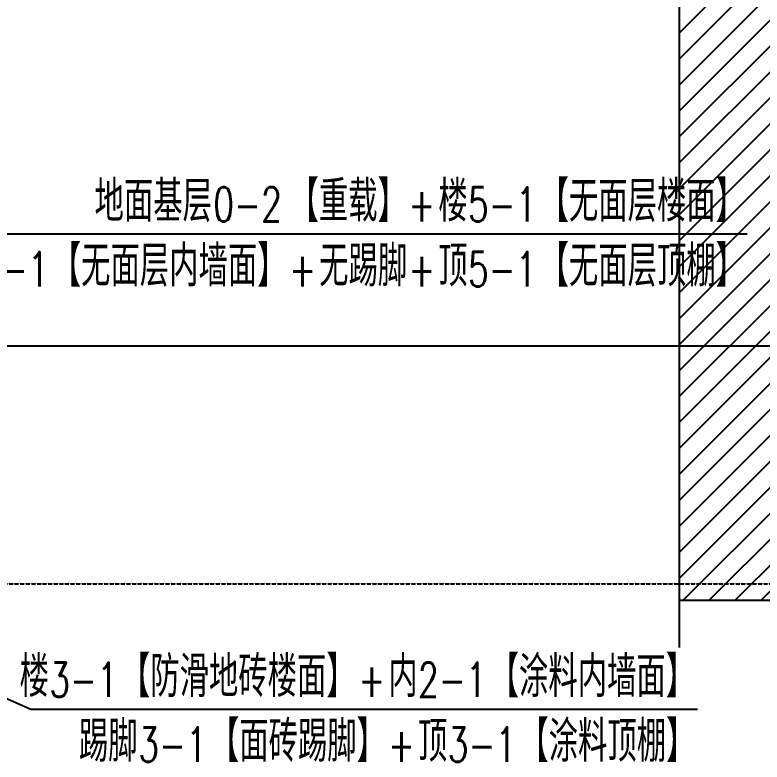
# Model space of a CAD drawing. Extents: x -954573 to 446329, y 489853 to 1226784.
# Drawn here: x -120706 to -88392, y 734122 to 766420 of the extents above; entities that cross this region are included whole.
import ezdxf

# ---------------------------------------------------------------- set-up
doc = ezdxf.new("R2010")
doc.units = 0
doc.header["$LTSCALE"] = 10
doc.header["$MEASUREMENT"] = 0
doc.linetypes.add('10平面$1$DASH', pattern=[0.35, 0.25, -0.1])
for name, color, linetype in [('10平面$0$A-AXIS-SYMB', 8, 'Continuous'), ('10平面$0$A-HATCH-2', 8, 'Continuous'), ('10平面$0$A-WINDOW', 8, 'Continuous'), ('10平面$0$AS-WALL', 8, 'Continuous'), ('10平面$0$DIM_SYMB', 8, 'Continuous'), ('A-LIN-V', 9, 'Continuous'), ('建-引出', 3, 'Continuous')]:
    doc.layers.add(name, color=color, linetype=linetype)
doc.styles.add('A-STANDARD', font='SIMPLEX', dxfattribs={"bigfont": 'GBCBIG'})

# ---------------------------------------------------------------- blocks, each defined once
blk = doc.blocks.new('10平面$0$dote')
at = {"layer": '10平面$0$DIM_SYMB', "linetype": '10平面$1$DASH', "ltscale": 3}
blk.add_lwpolyline([(-42863.6, -52710.9), (162136.4, -52710.9)], dxfattribs=at)
blk = doc.blocks.new('10平面')
at = {"layer": '10平面$0$A-HATCH-2'}
h = blk.add_hatch(dxfattribs=at)
h.set_pattern_fill('ANSI31', color=256, scale=500)
h.set_pattern_definition([(45, (0, 0), (-561.266, 561.266), [])])
h.paths.add_polyline_path([(-84054.2, 832520), (-91980, 832520), (-91980, 741120), (-84054.2, 741120)])
at = {"layer": '10平面$0$A-WINDOW'}
h = blk.add_hatch(dxfattribs=at)
h.set_pattern_fill('ANSI31', color=256, scale=100)
h.set_pattern_definition([(45, (0, 0), (-112.253202, 112.253202), [])])
edge = h.paths.add_edge_path()
edge.add_line((-91980, 835400), (-91980, 787330))
edge.add_line((-91980, 787330), (-91812, 787268.9))
edge.add_line((-91812, 787268.9), (-92148, 787209.6))
edge.add_line((-92148, 787209.6), (-91980, 787150))
edge.add_line((-91980, 787150), (-91980, 739080))
at = {"linetype": '10平面$1$DASH', "ltscale": 2}
blk.add_lwpolyline([(-128061.3, 741820), (-84100, 741820)], dxfattribs=at)
at = {"layer": '10平面$0$A-AXIS-SYMB'}
blk.add_lwpolyline([(-91980, 835400), (-91980, 787330), (-91812, 787268.9), (-92148, 787209.6), (-91980, 787150), (-91980, 739080)], dxfattribs=at)
at = {"layer": '10平面$0$A-HATCH-2'}
blk.add_lwpolyline([(-84054.2, 832520), (-91980, 832520), (-91980, 741120), (-84054.2, 741120)], close=True, dxfattribs=at)
at = {"layer": '10平面$0$AS-WALL'}
blk.add_blockref('10平面$0$dote', (-220736.4, 804820), dxfattribs=at)

msp = doc.modelspace()

# ---------------------------------------------------------------- block references
at = {"layer": 'A-LIN-V'}
msp.add_blockref('10平面', (0, 0), dxfattribs=at)

# ---------------------------------------------------------------- next in the draw order: linework, layer by layer
at = {"layer": '建-引出'}
for p, q in [((-126390, 756960), (-89030, 756960)), ((-141454.2, 745810), (-120020, 736410)), ((-120020, 736410), (-91190, 736410))]:
    msp.add_line(p, q, dxfattribs=at)

# ---------------------------------------------------------------- next in the draw order: texts
at = {"layer": '建-引出', "color": 7, "style": 'A-STANDARD'}
for s, height, p in [('地面基层', 1762.96, (-117263.3, 757485)), ('【重载】', 1762.96, (-108830, 757485)), ('楼', 1763, (-102396.7, 757485)), ('【无面层楼面】', 1762.96, (-98013.3, 757485)), ('【无面层内墙面】', 1762.96, (-119113.3, 754685)), ('无踢脚', 1762.96, (-107546.7, 754685)), ('顶', 1763, (-102396.7, 754685)), ('【无面层顶棚】', 1762.96, (-98013.3, 754685)), ('楼', 1763, (-120506.7, 736935)), ('【防滑地砖楼面】', 1762.96, (-116123.3, 736935)), ('内', 1763, (-104556.7, 736935)), ('【涂料内墙面】', 1762.96, (-100173.3, 736935)), ('踢脚', 1762.96, (-117940, 734135)), ('【面砖踢脚】', 1762.96, (-112273.3, 734135)), ('顶', 1763, (-103273.3, 734135)), ('【涂料顶棚】', 1762.96, (-98890, 734135))]:
    msp.add_text(s, height=height, dxfattribs=at).set_placement(p)
at = {"layer": '建-引出', "color": 7, "style": 'A-STANDARD', "width": 0.705882}
for s, p in [('0-2', (-112130, 757485)), ('+', (-103696.7, 757485)), ('5-1', (-101113.3, 757485)), ('5-1', (-122213.3, 754685)), ('5-1', (-101113.3, 754685)), ('+', (-108846.7, 754685)), ('+', (-103696.7, 754685)), ('3-1', (-119223.3, 736935)), ('2-1', (-103273.3, 736935)), ('+', (-105856.7, 736935)), ('3-1', (-115373.3, 734135)), ('3-1', (-101990, 734135)), ('+', (-104573.3, 734135))]:
    msp.add_text(s, height=1487.5, dxfattribs=at).set_placement(p)

doc.saveas('drawing.dxf')
